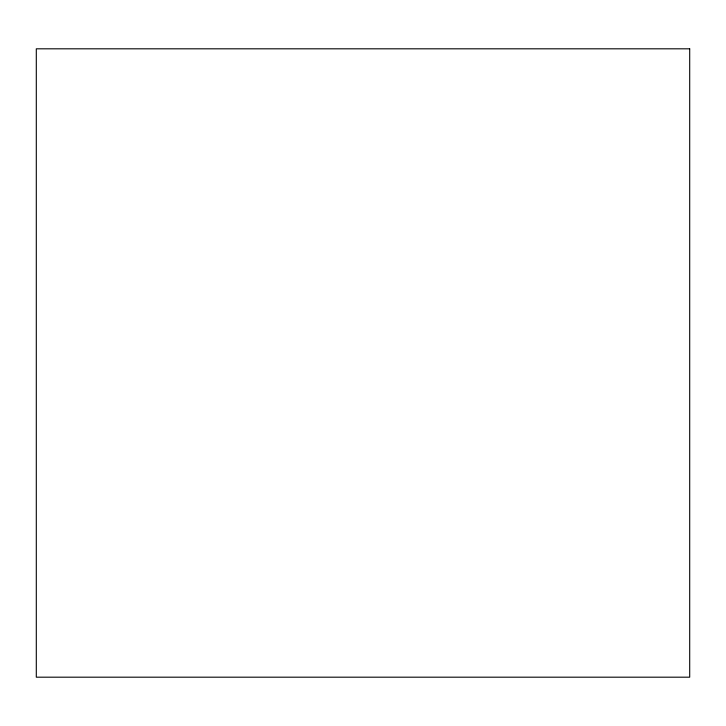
<?xml version="1.0" encoding="UTF-8"?>
<svg xmlns="http://www.w3.org/2000/svg" width="726" height="726" viewBox="0 0 726 726"><rect width="100%" height="100%" fill="white"/><g stroke="black" fill="none" stroke-linecap="round" stroke-linejoin="round"><path stroke-width="1.09" d="M689.7 48.814L36.3 48.814L36.3 677.186L689.7 677.186L689.7 48.814"/></g></svg>
